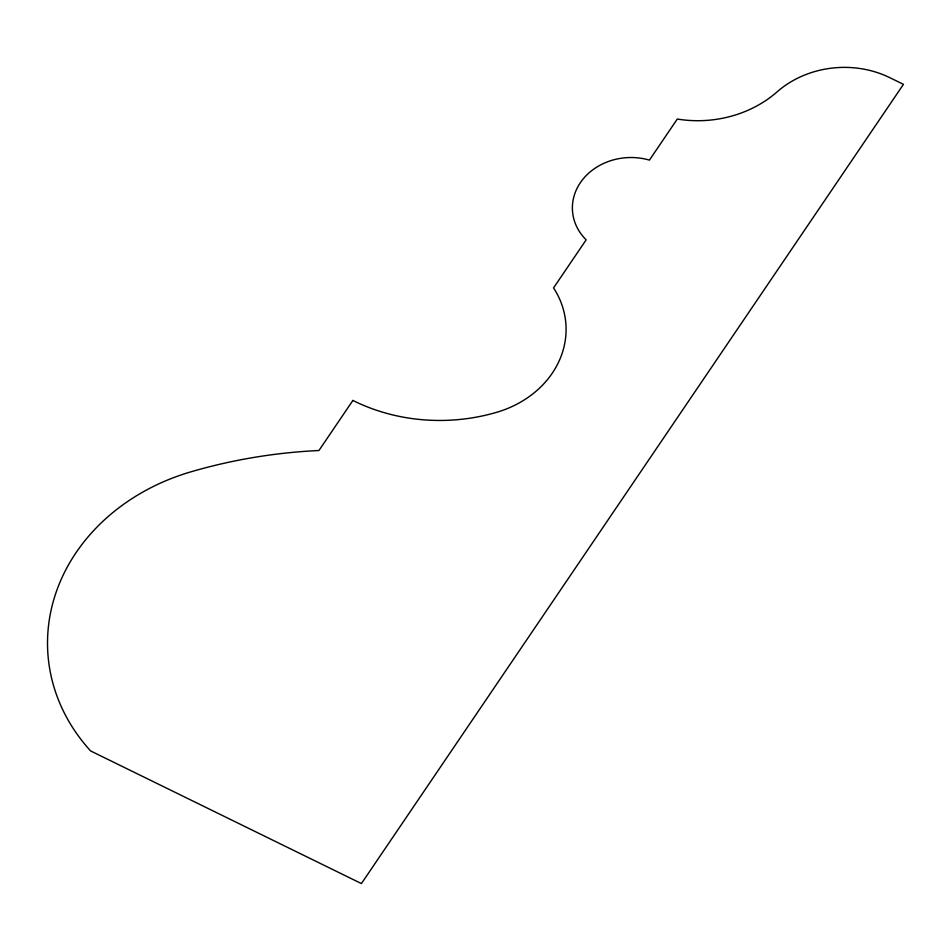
<?xml version="1.0" encoding="UTF-8"?>
<svg xmlns="http://www.w3.org/2000/svg" width="951" height="951" viewBox="0 0 951 951"><rect width="100%" height="100%" fill="white"/><g stroke="black" fill="none" stroke-linecap="round" stroke-linejoin="round"><path stroke-width="1.43" d="M352.892 400.442L318.942 450.512A473.075 405.934 -3.5 0 0 190.878 471.839A206.771 177.433 -3.5 0 0 90.618 750.945L361.416 883.574L903.45 84.354L889.756 77.649A92.699 79.539 -3.5 0 0 777.074 91.878A109.151 93.662 -3.5 0 1 677.29 119.041L649.438 160.113A57.654 49.476 -3.5 0 0 582.583 179.656A57.654 49.476 -3.5 0 0 586.149 239.842L553.553 287.915A100.128 85.911 -3.5 0 1 496.862 412.247A174.984 150.139 -3.5 0 1 352.892 400.442"/></g></svg>
